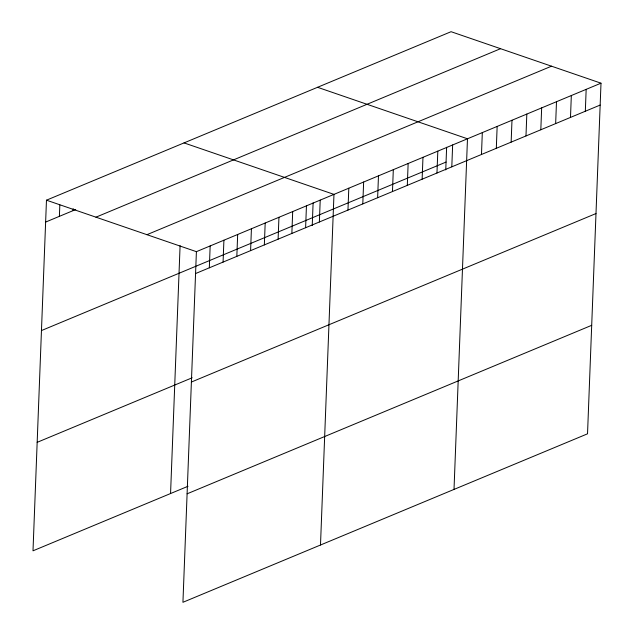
<?xml version="1.0" encoding="UTF-8"?>
<svg xmlns="http://www.w3.org/2000/svg" width="634" height="634" viewBox="0 0 634 634"><rect width="100%" height="100%" fill="white"/><g stroke="black" fill="none" stroke-linecap="round" stroke-linejoin="round"><path stroke-width="0.95" d="M601 83.181L196.405 251.666L182.933 602.3L587.528 433.814L601 83.181L451.067 31.7L46.472 200.185L33 550.819L188.013 486.27M59.39 216.345L59.826 204.925M73.14 210.615L73.219 208.713M170.562 493.537L180.088 245.659M209.323 267.817L210.163 245.937M223.073 262.096L223.913 240.207M236.831 256.366L237.671 234.485M250.588 250.636L251.429 228.755M264.346 244.906L265.186 223.025M278.104 239.177L278.944 217.296M291.854 233.447L292.694 211.566M305.612 227.717L306.452 205.836M312.237 225.514L313.109 202.88M319.37 221.995L320.21 200.114M320.495 545.01L333.967 194.384L184.034 142.904M347.963 210.084L348.803 188.203M362.799 203.91L363.639 182.029M377.634 197.729L378.474 175.848M392.47 191.555L393.31 169.666M407.297 185.374L408.145 163.493M422.133 179.2L422.973 157.311M436.969 173.019L437.809 151.138M445.757 169.912L446.629 147.278M451.804 166.837L452.644 144.956M454.015 489.416L467.48 138.783L317.547 87.302M481.475 154.482L482.315 132.601M496.311 148.308L497.151 126.428M511.147 142.127L511.987 120.246M525.982 135.953L526.822 114.072M540.818 129.772L541.658 107.891M555.653 123.598L556.494 101.709M570.489 117.417L571.329 95.536M585.325 111.235L586.165 89.354M45.632 222.074L75.723 209.537M95.948 217.177L500.543 48.691M146.929 234.683L551.525 66.19M41.464 330.56L446.059 162.066M195.565 273.547L600.16 105.062M37.168 442.334L192.181 377.777M191.397 382.04L595.992 213.547M187.101 493.815L591.696 325.321M46.472 200.185L196.405 251.666"/></g></svg>
